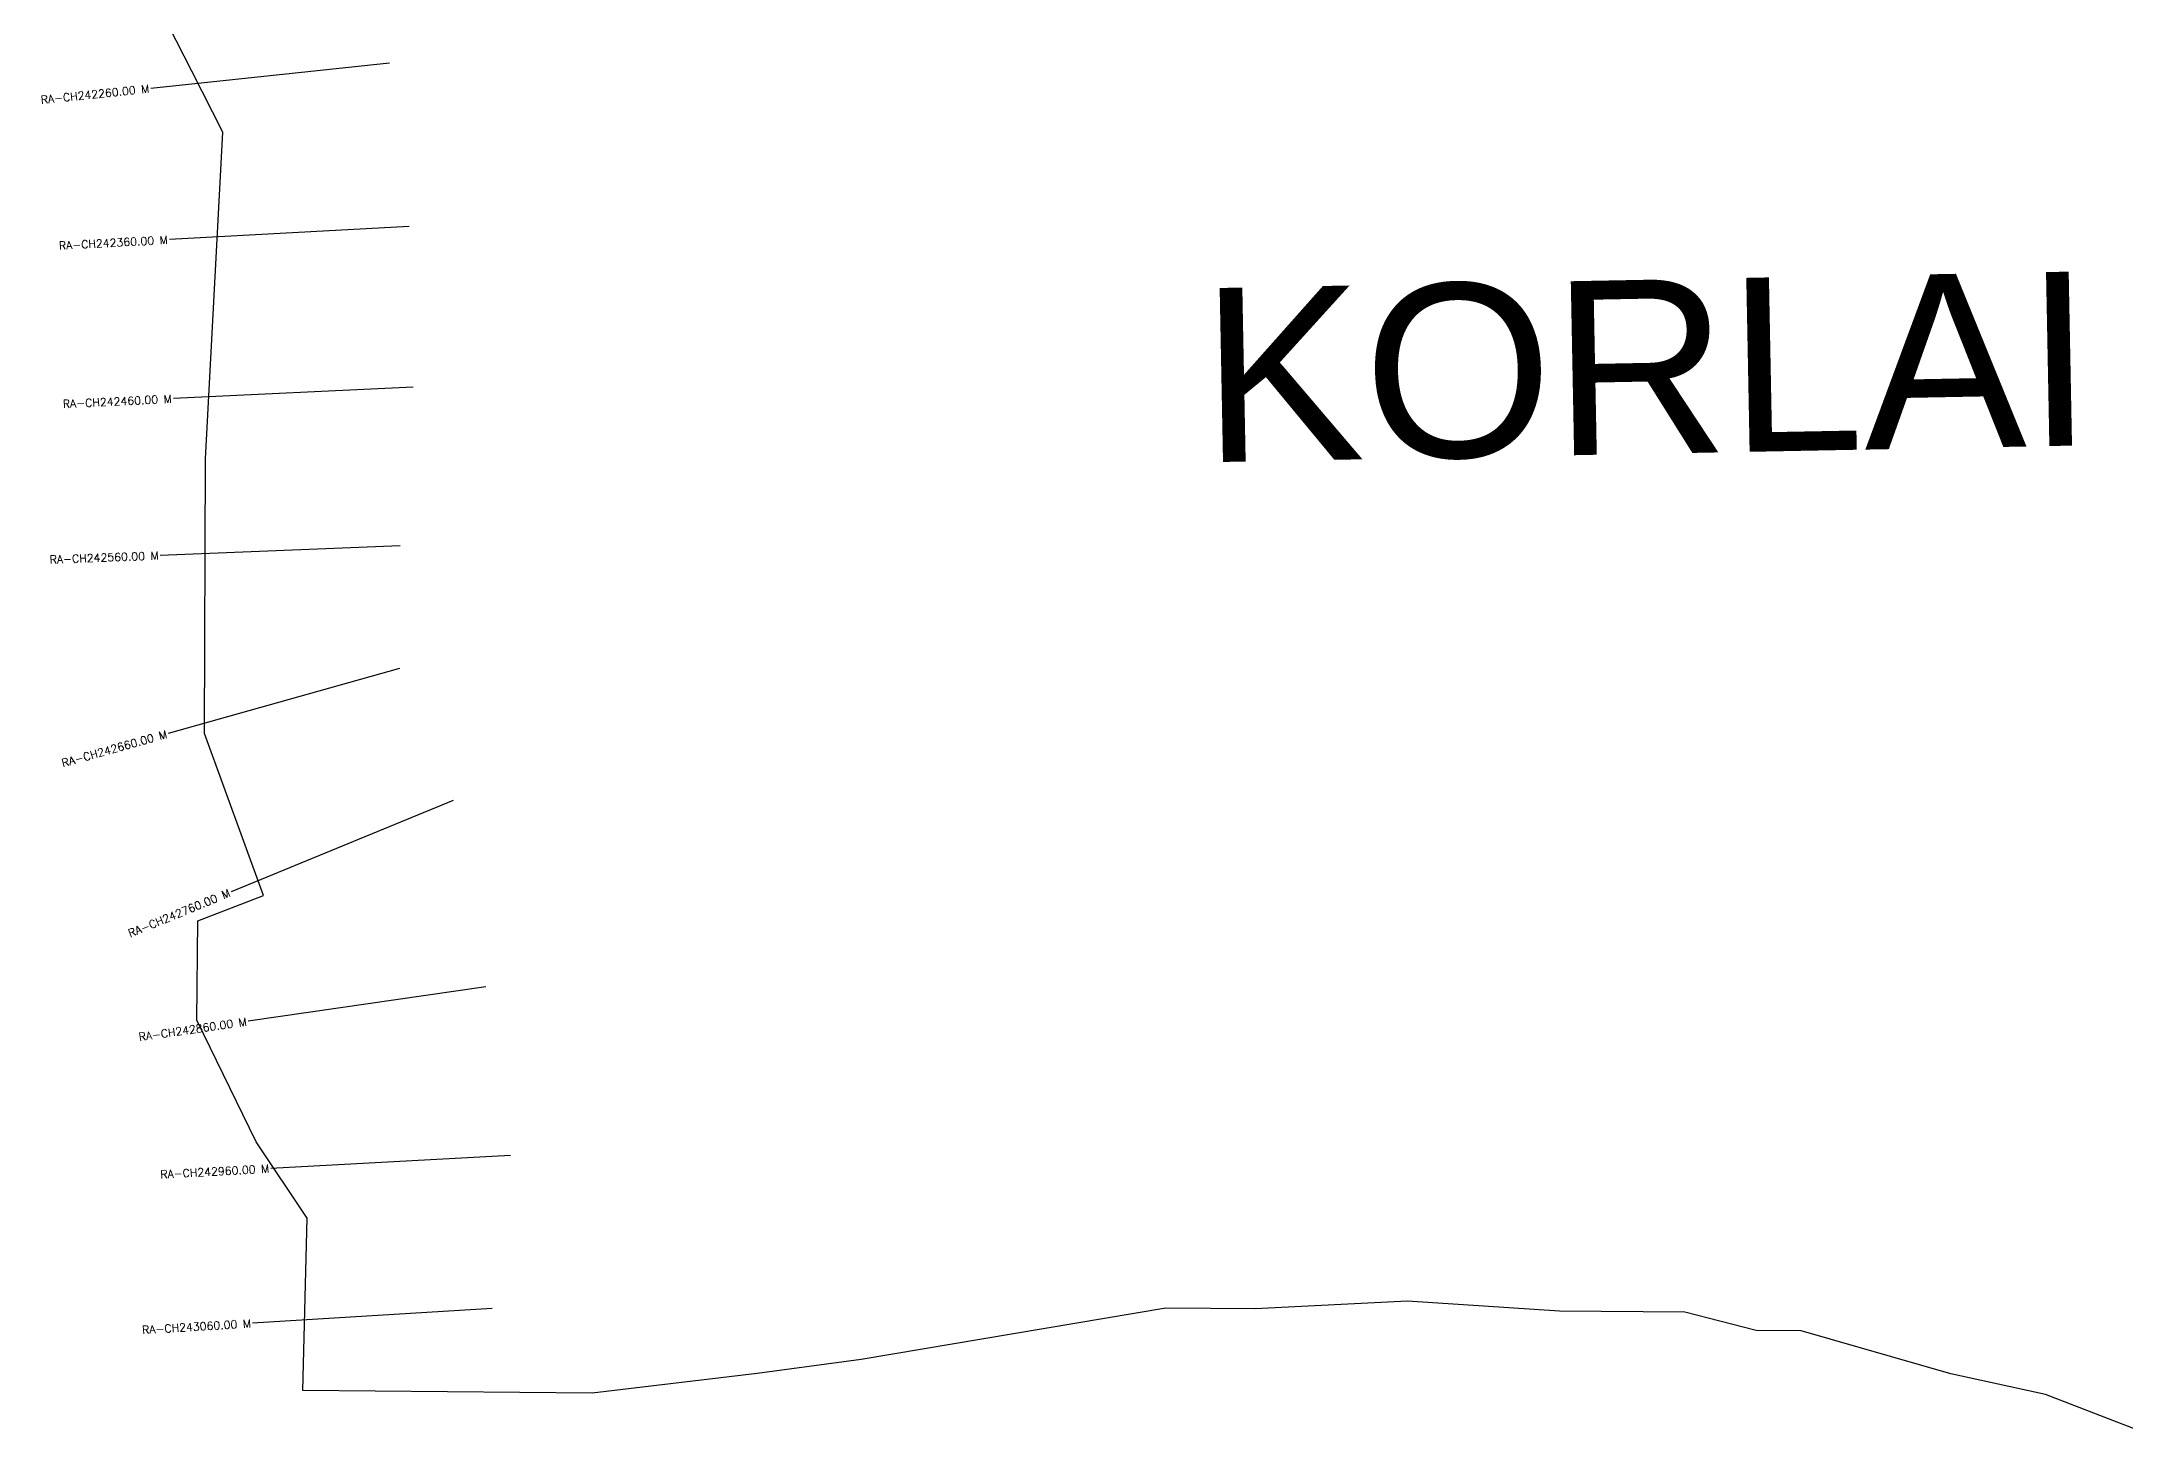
# Model space of a CAD drawing. Header units: metres. Extents: x 278749 to 282138, y 2048779 to 2051441.
# Drawn here: x 279310 to 280612, y 2048779 to 2049654 of the extents above; entities that cross this region are included whole.
import ezdxf
from ezdxf.enums import TextEntityAlignment as Align

# ---------------------------------------------------------------- set-up
doc = ezdxf.new("R2010")
doc.units = ezdxf.units.M
for name, color, linetype in [('CS', 134, 'Continuous'), ('CSMark', 6, 'Continuous'), ('VILLAGE NAME', 250, 'Continuous')]:
    doc.layers.add(name, color=color, linetype=linetype)
doc.styles.get("Standard").update_dxf_attribs({"font": 'simplex.shx'})

msp = doc.modelspace()

# ---------------------------------------------------------------- linework, layer by layer
at = {"color": 6, "flags": 128}
msp.add_lwpolyline([(280638.1, 2048779.4), (280562.2, 2048808.6), (280503.1, 2048821.7), (280409.4, 2048848.4), (280381.4, 2048848.6), (280336.8, 2048860.1), (280258.5, 2048860.7), (280163.5, 2048867.1), (280068.3, 2048862.2), (280012.4, 2048862.7), (279822, 2048830.6), (279757.1, 2048821.9), (279654, 2048809.6), (279473.1, 2048811.1), (279475.9, 2048919), (279444, 2048966.7), (279406.8, 2049042.7), (279407.5, 2049104.8), (279448.6, 2049120.6), (279411.7, 2049221.8), (279412.2, 2049393.5), (279423.1, 2049597.7), (279403.7, 2049635.7), (279384.4, 2049673.7)], dxfattribs=at)
at = {"layer": 'CS'}
for p, q in [((279527.2, 2049640.7), (279378.1, 2049625)), ((279539.5, 2049538.7), (279389.7, 2049530.5)), ((279542, 2049438.2), (279392.2, 2049431.1)), ((279533.9, 2049339), (279384, 2049333.1)), ((279533.4, 2049262.5), (279389, 2049221.9)), ((279567, 2049179.9), (279428.2, 2049122.8)), ((279587.4, 2049063.4), (279439, 2049042)), ((279602.9, 2048958), (279453.1, 2048949.9)), ((279591.5, 2048862.5), (279441.7, 2048853.3))]:
    msp.add_line(p, q, dxfattribs=at)

# ---------------------------------------------------------------- texts
at = {"layer": 'CSMark'}
for s, rotation, p in [('RA-CH242260.00 M', 5.9831, (279377.1, 2049624.9)), ('RA-CH242360.00 M', 3.1221, (279388.7, 2049530.4)), ('RA-CH242460.00 M', 2.7279, (279391.2, 2049431)), ('RA-CH242560.00 M', 2.2272, (279383, 2049333.1)), ('RA-CH242660.00 M', 15.7211, (279388.1, 2049221.6)), ('RA-CH242760.00 M', 22.3383, (279427.3, 2049122.5)), ('RA-CH242860.00 M', 8.225, (279438, 2049041.8)), ('RA-CH242960.00 M', 3.0875, (279452.1, 2048949.9)), ('RA-CH243060.00 M', 3.5274, (279440.7, 2048853.2))]:
    msp.add_text(s, height=5, rotation=rotation, dxfattribs=at).set_placement(p, align=Align.MIDDLE_RIGHT)
at = {"layer": 'VILLAGE NAME', "insert": (280033.6, 2049500), "char_height": 108.748, "attachment_point": 1, "rotation": 1.1028}
msp.add_mtext_dynamic_manual_height_columns('{\\fArial|b0|i0|c0|p34;KORLAI}', width=726.929, gutter_width=543.7, heights=[0], dxfattribs=at)

doc.saveas('drawing.dxf')
